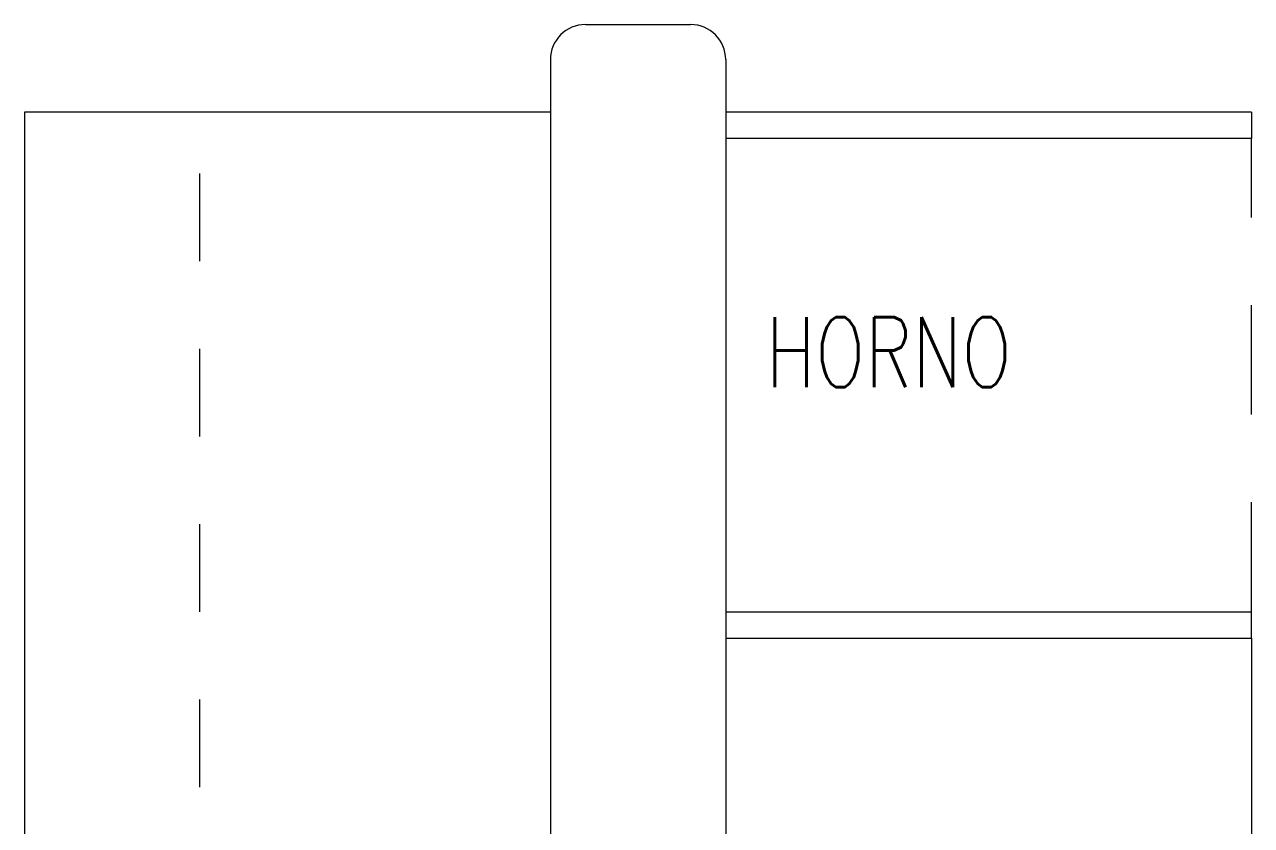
# Model space of a CAD drawing. Header units: metres. Extents: x -232 to 581, y 30 to 789.
# Drawn here: x 108.966 to 110.366, y 384.518 to 385.432 of the extents above; entities that cross this region are included whole.
import ezdxf

# ---------------------------------------------------------------- set-up
doc = ezdxf.new("R2010")
doc.units = ezdxf.units.M
for name, pattern in [('DASHED', [0.75, 0.5, -0.25]), ('DASHED2', [0.375, 0.25, -0.125]), ('HIDDEN2', [0.1875, 0.125, -0.0625])]:
    doc.linetypes.add(name, pattern=pattern)
for name, color, linetype, lineweight in [('01_Mobiliario', 19, 'Continuous', 0), ('01a_Mobiliario', 250, 'Continuous', 0), ('A-EQPM-OVHD', 253, 'DASHED2', 5), ('A-WALL', 250, 'Continuous', 20), ('baños', 140, 'Continuous', 0), ('PROYECCION', 9, 'DASHED', 0), ('textos', 7, 'Continuous', 0)]:
    doc.layers.add(name, color=color, linetype=linetype, lineweight=lineweight)
doc.styles.add('Arch-Dim', font='romans.shx', dxfattribs={"width": 0.75})
doc.styles.get("Standard").update_dxf_attribs({"font": 'arial.ttf'})

# ---------------------------------------------------------------- blocks, each defined once
blk = doc.blocks.new('20.03.2026 LN 09 PRIMER NIVEL ARQ')
at = {"layer": '01_Mobiliario', "color": 1, "transparency": 33554684}
for p, q in [((6.564, -58.4432), (6.564, -58.4732)), ((5.964, -59.0132), (6.564, -59.0132))]:
    blk.add_line(p, q, dxfattribs=at)
at = {"layer": '01_Mobiliario', "color": 1, "ltscale": 0.005, "transparency": 33554684}
blk.add_line((6.564, -59.0432), (6.564, -61.6322), dxfattribs=at)
at = {"layer": '01_Mobiliario', "color": 1, "transparency": 33554684}
for points in [[(6.564, -58.4432), (5.964, -58.4432)], [(6.564, -58.4732), (5.964, -58.4732)], [(5.964, -59.0432), (6.564, -59.0432), (6.564, -59.0132)]]:
    blk.add_lwpolyline(points, dxfattribs=at)
at = {"layer": '01a_Mobiliario', "color": 1, "transparency": 33554684}
for p, q in [((5.164, -58.4432), (5.164, -59.6132)), ((5.764, -58.4432), (5.164, -58.4432))]:
    blk.add_line(p, q, dxfattribs=at)
at = {"layer": 'A-EQPM-OVHD', "color": 1, "linetype": 'HIDDEN2'}
blk.add_line((6.564, -59.0132), (6.564, -58.4732), dxfattribs=at)
at = {"layer": 'A-WALL', "color": 1}
for p, q in [((5.804, -58.3432), (5.924, -58.3432)), ((5.764, -58.3832), (5.764, -62.2322)), ((5.964, -58.3832), (5.964, -62.1922))]:
    blk.add_line(p, q, dxfattribs=at)
for centre, start, end in [((5.804, -58.3832), 90, 180), ((5.924, -58.3832), 0, 90)]:
    blk.add_arc(centre, 0.04, start, end, dxfattribs=at)
at = {"layer": 'PROYECCION', "color": 1, "linetype": 'DASHED', "ltscale": 0.1}
blk.add_line((5.364, -59.6132), (5.364, -58.4432), dxfattribs=at)
at = {"layer": 'baños', "color": 1, "linetype": 'Continuous'}
for tag, p in [('MODELNUMBER', (-12.0611, -62.0707)), ('MATERIAL', (-12.0611, -62.0709)), ('PRODUCT', (-12.0611, -62.0708)), ('TRADENAME', (-12.0611, -62.0708))]:
    blk.add_attdef(tag, p, '', height=0.0000254, rotation=359.9999, dxfattribs=at)
at = {"layer": 'textos', "color": 1, "insert": (5.7905, -58.6769), "char_height": 0.08, "width": 26.65337, "attachment_point": 1, "style": 'Arch-Dim'}
blk.add_mtext('    {\\H1.3313x; }HORNO', dxfattribs=at)

msp = doc.modelspace()

# ---------------------------------------------------------------- block references
at = {"color": 1}
msp.add_blockref('20.03.2026 LN 09 PRIMER NIVEL ARQ', (103.8018, 443.7748), dxfattribs=at)

doc.saveas('drawing.dxf')
